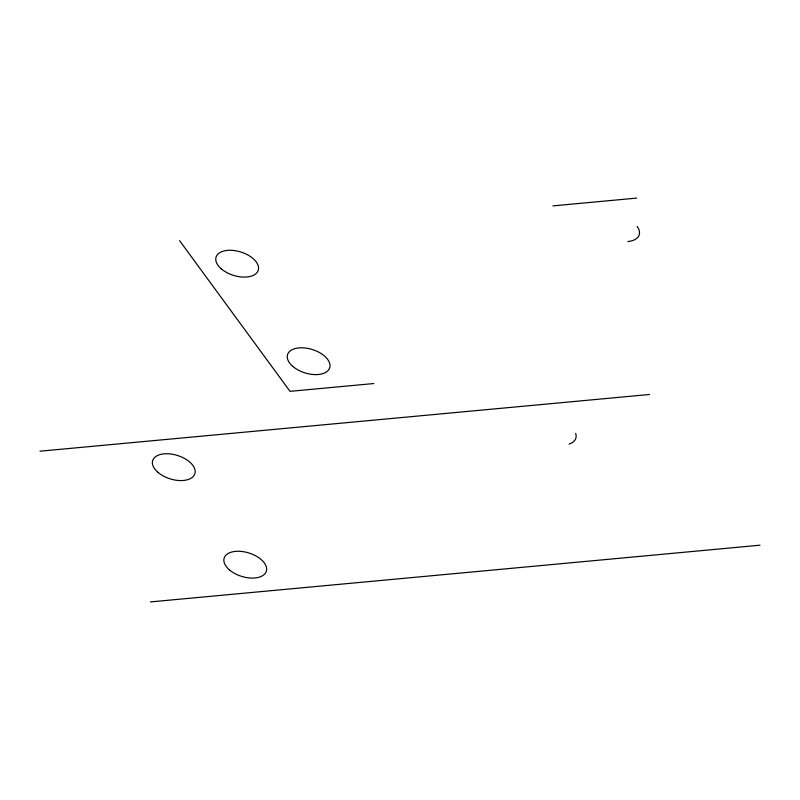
<?xml version="1.0" encoding="UTF-8"?>
<svg xmlns="http://www.w3.org/2000/svg" width="800" height="800" viewBox="0 0 800 800"><rect width="100%" height="100%" fill="white"/><g stroke="black" fill="none" stroke-linecap="round" stroke-linejoin="round"><path stroke-width="1.2" d="M552.92 205.89L636.73 198.09M373.83 383.54L290.02 391.34L179.57 240.63M40 451.2L649.55 394.48M150.45 601.91L760 545.19M575.67 433.44A22.08 12.25 17.3 0 1 569.09 444.1M637.17 226.46A22.08 12.25 17.3 0 1 627.87 241.53M157.9 472.31A22.08 12.25 17.3 0 0 194.14 475.31A22.08 12.25 17.3 0 0 169.3 453.85A22.08 12.25 17.3 0 0 157.9 472.31M229.37 569.83A22.08 12.25 17.3 0 0 265.61 572.83A22.08 12.25 17.3 0 0 240.77 551.37A22.08 12.25 17.3 0 0 229.37 569.83M292.75 366.35A22.08 12.25 17.3 0 0 328.99 369.35A22.08 12.25 17.3 0 0 304.14 347.9A22.08 12.25 17.3 0 0 292.75 366.35M221.28 268.84A22.08 12.25 17.3 0 0 257.52 271.83A22.08 12.25 17.3 0 0 232.67 250.38A22.08 12.25 17.3 0 0 221.28 268.84"/></g></svg>
